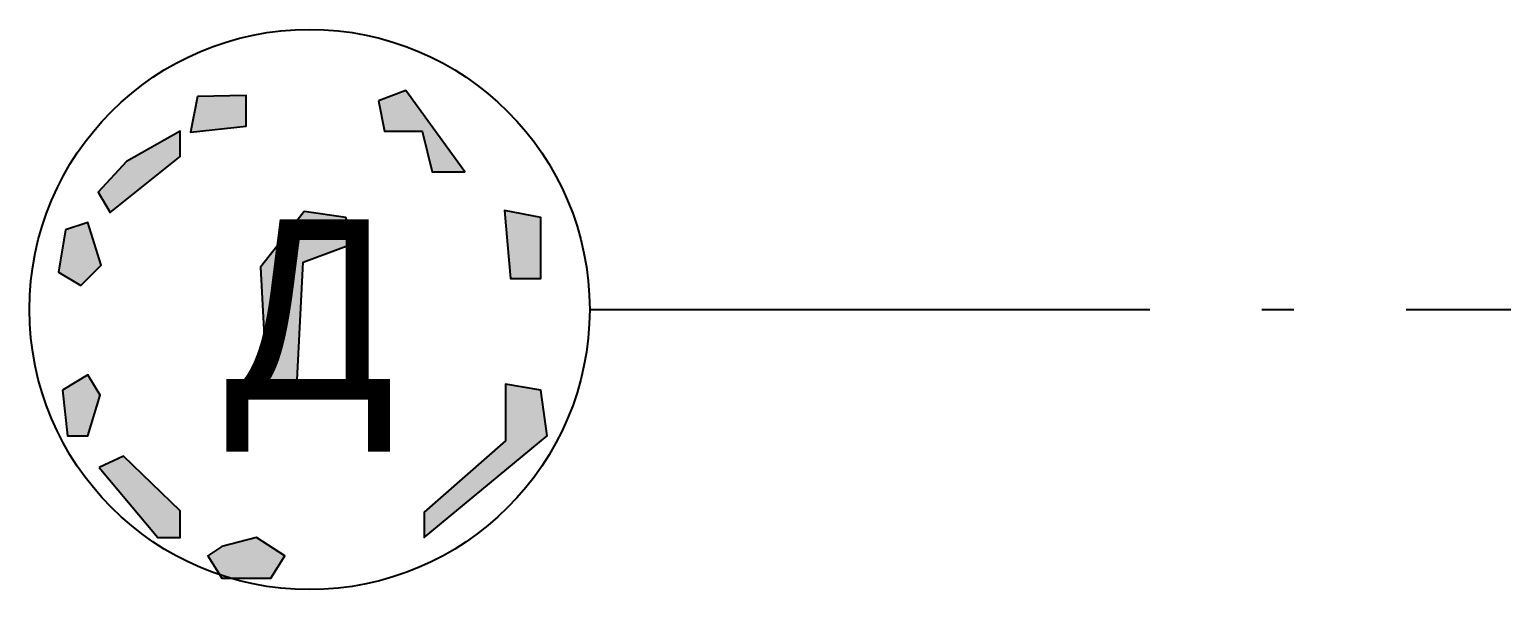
# Model space of a CAD drawing. Header units: millimetres. Extents: x -7200 to 93979, y -9600 to 40920.
# Drawn here: x -7200 to -3521, y 21800 to 23200 of the extents above; entities that cross this region are included whole.
import ezdxf
from ezdxf.enums import TextEntityAlignment as Align

# ---------------------------------------------------------------- set-up
doc = ezdxf.new("R2010")
doc.units = ezdxf.units.MM
doc.linetypes.add('ОСЕВАЯ', pattern=[2040, 1400, -280, 80, -280])
for name, color, linetype in [('ЗАЛИВКА', 7, 'Continuous'), ('МАРКИ', 1, 'Continuous'), ('ОСИ', 1, 'ОСЕВАЯ'), ('ПЛАН', 7, 'Continuous')]:
    doc.layers.add(name, color=color, linetype=linetype)
doc.styles.add('Arial', font='arial.ttf')

msp = doc.modelspace()

# ---------------------------------------------------------------- hatches: boundary and pattern name
at = {"layer": 'ЗАЛИВКА'}
for points in [[(-6779.8, 23032), (-6797.6, 22943.2), (-6658, 22958.4), (-6658, 23034.6)], [(-6328, 23021.9), (-6312.8, 22945.7), (-6218.9, 22945.7), (-6193.5, 22844.2), (-6112.2, 22844.2), (-6259.5, 23047.3)], [(-6957.5, 22869.6), (-7028.6, 22793.4), (-6998.2, 22742.7), (-6823, 22882.3), (-6823, 22945.7)], [(-6566.6, 22676.7), (-6622.5, 22605.6), (-6607.2, 22323.8), (-6531.1, 22323.8), (-6515.9, 22618.3), (-6386.4, 22666.5), (-6409.2, 22730), (-6513.3, 22745.2)], [(-6005.6, 22661.4), (-5998, 22577.7), (-5921.9, 22577.7), (-5921.9, 22730), (-6013.2, 22747.7)], [(-7109.8, 22699.5), (-7127.6, 22592.9), (-7071.8, 22559.9), (-7021, 22610.7), (-7054, 22717.3)], [(-7117.5, 22298.4), (-7104.8, 22184.2), (-7054, 22184.2), (-7023.5, 22285.7), (-7054, 22336.5)], [(-6010.7, 22242.6), (-6010.7, 22171.5), (-6213.8, 21993.8), (-6213.8, 21930.4), (-5906.6, 22184.2), (-5921.9, 22298.4), (-6010.7, 22313.7)], [(-7026.1, 22105.5), (-6878.8, 21930.4), (-6823, 21930.4), (-6823, 21996.4), (-6965.2, 22133.4)], [(-6718.9, 21907.5), (-6754.5, 21884.7), (-6718.9, 21828.8), (-6597.1, 21828.8), (-6561.5, 21884.7), (-6632.6, 21930.4)]]:
    msp.add_hatch(color=7, dxfattribs=at).paths.add_polyline_path(points)

# ---------------------------------------------------------------- linework, layer by layer
at = {"layer": 'МАРКИ'}
msp.add_line((-5800, 22500), (-5800, 22500), dxfattribs=at)
msp.add_circle((-6500, 22500), 700, dxfattribs=at)
at = {"layer": 'ОСИ', "linetype": 'ОСЕВАЯ'}
msp.add_line((-5800, 22500), (91300, 22500), dxfattribs=at)
at = {"layer": 'ПЛАН'}
for points in [[(-6779.8, 23032), (-6797.6, 22943.2), (-6658, 22958.4), (-6658, 23034.6)], [(-6328, 23021.9), (-6312.8, 22945.7), (-6218.9, 22945.7), (-6193.5, 22844.2), (-6112.2, 22844.2), (-6259.5, 23047.3)], [(-6957.5, 22869.6), (-7028.6, 22793.4), (-6998.2, 22742.7), (-6823, 22882.3), (-6823, 22945.7)], [(-6566.6, 22676.7), (-6622.5, 22605.6), (-6607.2, 22323.8), (-6531.1, 22323.8), (-6515.9, 22618.3), (-6386.4, 22666.5), (-6409.2, 22730), (-6513.3, 22745.2)], [(-6005.6, 22661.4), (-5998, 22577.7), (-5921.9, 22577.7), (-5921.9, 22730), (-6013.2, 22747.7)], [(-7109.8, 22699.5), (-7127.6, 22592.9), (-7071.8, 22559.9), (-7021, 22610.7), (-7054, 22717.3)], [(-7117.5, 22298.4), (-7104.8, 22184.2), (-7054, 22184.2), (-7023.5, 22285.7), (-7054, 22336.5)], [(-6010.7, 22242.6), (-6010.7, 22171.5), (-6213.8, 21993.8), (-6213.8, 21930.4), (-5906.6, 22184.2), (-5921.9, 22298.4), (-6010.7, 22313.7)], [(-7026.1, 22105.5), (-6878.8, 21930.4), (-6823, 21930.4), (-6823, 21996.4), (-6965.2, 22133.4)], [(-6718.9, 21907.5), (-6754.5, 21884.7), (-6718.9, 21828.8), (-6597.1, 21828.8), (-6561.5, 21884.7), (-6632.6, 21930.4)]]:
    msp.add_lwpolyline(points, close=True, dxfattribs=at)

# ---------------------------------------------------------------- texts
at = {"layer": 'МАРКИ', "style": 'Arial'}
msp.add_text('Д', height=450, dxfattribs=at).set_placement((-6500, 22500), align=Align.MIDDLE_CENTER)

doc.saveas('drawing.dxf')
